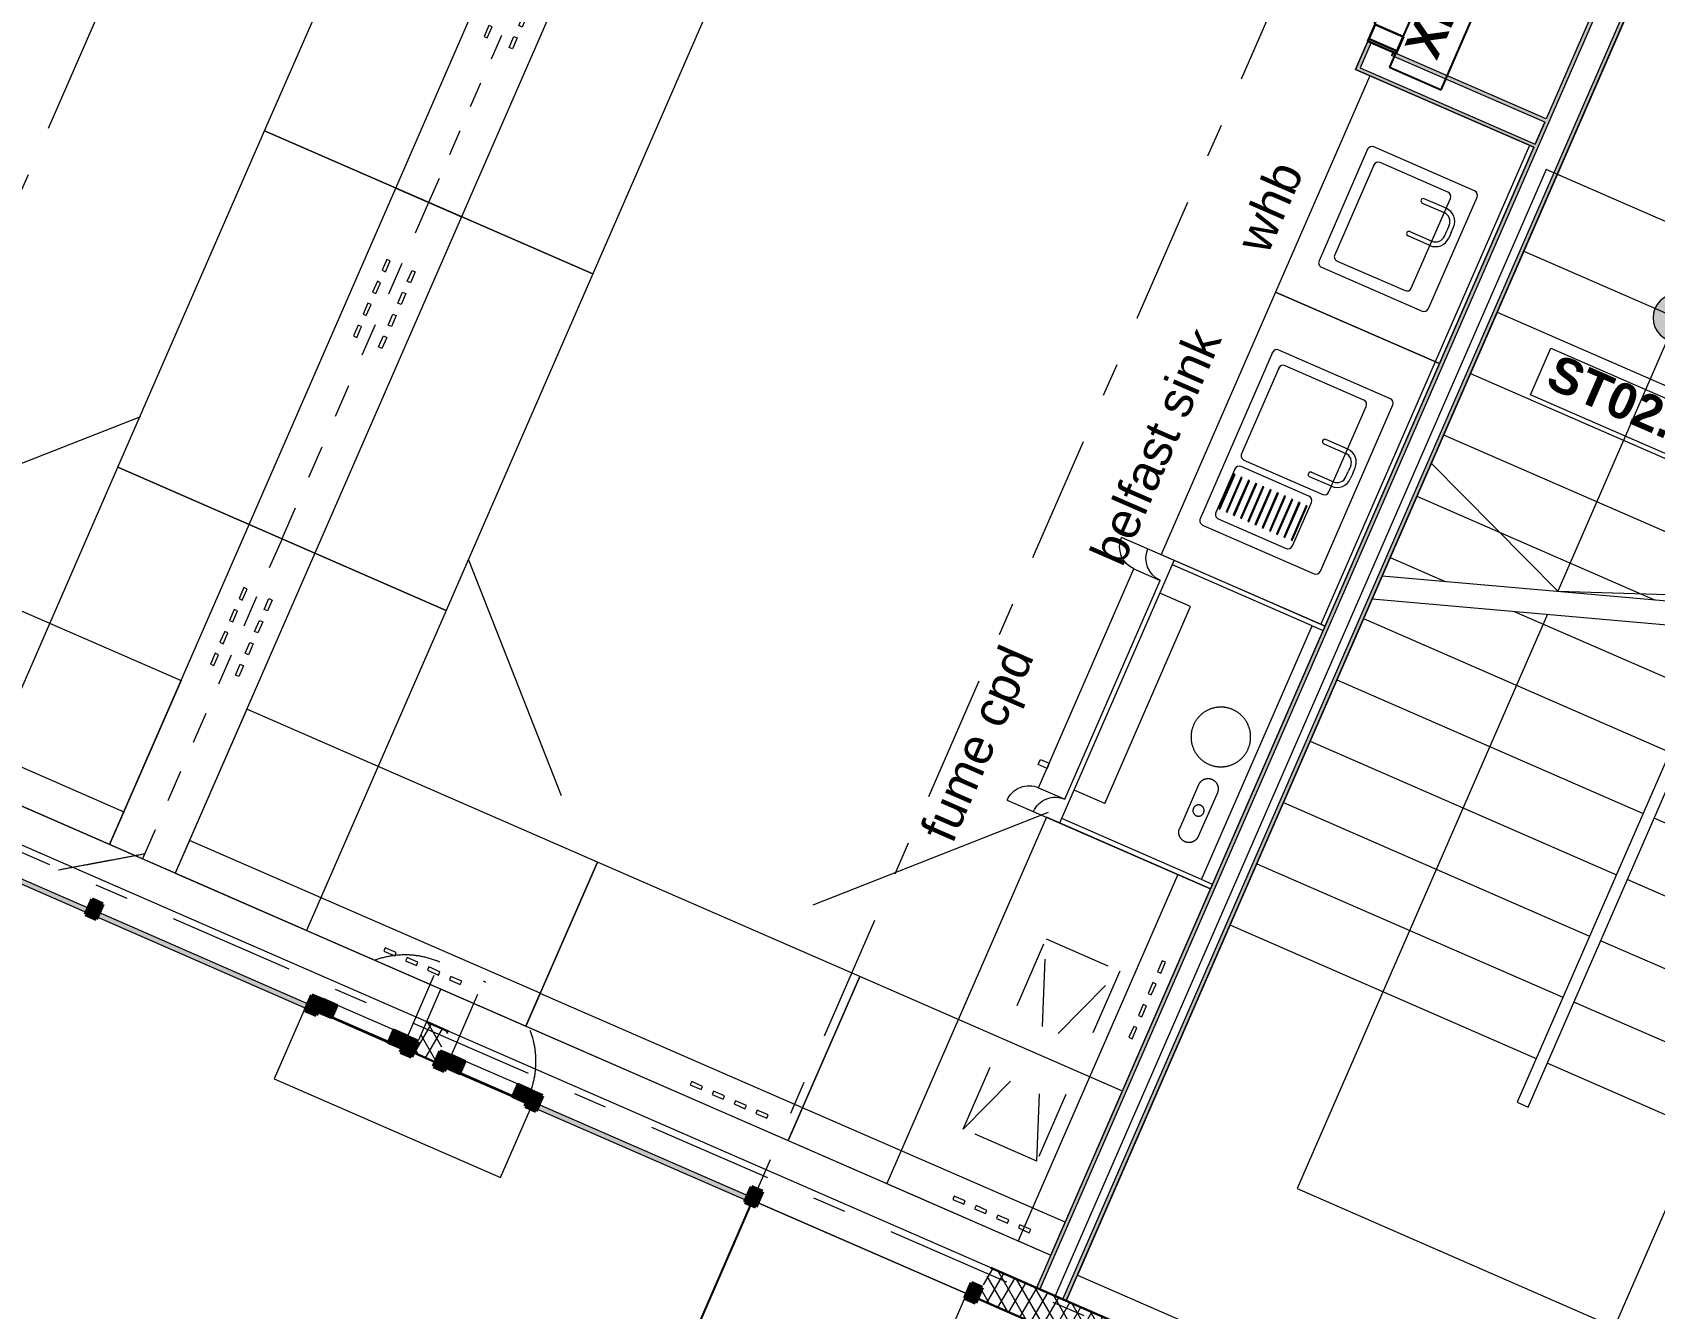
# Model space of a CAD drawing. Header units: millimetres. Extents: x -50172 to 90294, y -80883 to 956680.
# Drawn here: x 37219 to 44016, y -17831 to -12485 of the extents above; entities that cross this region are included whole.
import ezdxf
from ezdxf.enums import TextEntityAlignment as Align

# ---------------------------------------------------------------- set-up
doc = ezdxf.new("R2010")
doc.units = ezdxf.units.MM
doc.header["$MEASUREMENT"] = 0
for name, pattern in [('Dashed', [564.444447, 282.222223, -282.222223]), ('Double Dashed', [1093.611073, 529.166651, -211.666656, 141.111112, -211.666656]), ('v1', [2800, 1000, -400, 0, -400, 1000, 0]), ('x160_00 (new)$0$DASHED', [3.75, 2.5, -1.25])]:
    doc.linetypes.add(name, pattern=pattern)
for name, color, linetype, lineweight, true_color in [('0_Pen_No__102', 7, 'Continuous', 15, 0xcccccc), ('A-05-M_Gross_Int_Circulation_Pen_No__74', 7, 'Continuous', 20, 0x606060), ('A-15-MG_Structural_Grid_Pen_No__163', 7, 'Continuous', 0, 0x750077), ('A-25-M_Curtain_Wall_Pen_No__144', 7, 'Continuous', 0, 0xc8c8c8), ('A-25-M_Curtain_Wall_Pen_No__165', 7, 'Continuous', 0, 0x006060), ('A-25-M_Curtain_Wall_Pen_No__27', 7, 'Continuous', 50, 0x2a2a2a), ('A-25-M_Curtain_Wall_Pen_No__43', 7, 'Continuous', 30, 0x444444), ('A-25-M_Wall_Ext_Pen_No__63', 7, 'Continuous', 20, 0x606060), ('A-25-M_Wall_Int_Pen_No__107', 7, 'Continuous', 15, 0xa6a6a6), ('A-35-M_FFE_Fixed_Pen_No__64', 7, 'Continuous', 20, 0x606060), ('ArchiCAD Doors_Pen_No__43', 7, 'Continuous', 30, 0x444444), ('ArchiCAD Doors_Pen_No__63', 7, 'Continuous', 20, 0x606060), ('ArchiCAD Windows_Pen_No__103', 7, 'Continuous', 15, 0xa6a6a6), ('ArchiCAD Windows_Pen_No__23', 7, 'Continuous', 30, 0x2a2a2a), ('ArchiCAD Windows_Pen_No__63', 7, 'Continuous', 20, 0x606060), ('New_A-35-M_FFE-Zone_Pen_No__74', 7, 'Continuous', 20, 0x606060), ('New_A-35-M_FFE_Fixed_Pen_No__64', 7, 'Continuous', 20, 0x606060)]:
    doc.layers.add(name, color=color, linetype=linetype, lineweight=lineweight, true_color=true_color)
for name, color, linetype in [('A-05-M_Gross_Int_Circulation', 7, 'Continuous'), ('A-15-MG_Structural_Grid', 7, 'Continuous'), ('A-20-M_Floor_Slab', 7, 'Continuous'), ('A-25-M_Curtain_Wall', 7, 'Continuous'), ('A-25-M_Wall_Ext', 7, 'Continuous'), ('A-25-M_Wall_Int', 7, 'Continuous'), ('A-35-M_FFE_Fixed', 7, 'Continuous'), ('ArchiCAD Door Markers', 7, 'Continuous'), ('ArchiCAD Doors', 7, 'Continuous'), ('New_A-35-M_FFE-Zone', 7, 'Continuous'), ('New_A-35-M_FFE_Fixed', 7, 'Continuous')]:
    doc.layers.add(name, color=color, linetype=linetype)
for name, color, linetype, lineweight in [('A-20-M_Floor_Slab_Pen_No__89', 8, 'Continuous', 20), ('A-25-M_Curtain_Wall_Pen_No__1', 7, 'Continuous', 13), ('A-25-M_Curtain_Wall_Pen_No__85', 8, 'Continuous', 20), ('A-25-M_Wall_Int_Pen_No__1', 7, 'Continuous', 13), ('A-30-M_Stair_Pen_No__1', 7, 'Continuous', 13), ('A-30-M_Stair_Pen_No__2', 8, 'Continuous', 15), ('A-35-M_FFE_Sanitary_Pen_No__1', 7, 'Continuous', 13), ('A-80-M_Lift_Pen_No__191', 7, 'Continuous', 5), ('ArchiCAD Door Markers_Pen_No__1', 7, 'Continuous', 13), ('ArchiCAD Door Markers_Pen_No__5', 7, 'Continuous', 25), ('ArchiCAD Doors_Pen_No__1', 7, 'Continuous', 13), ('ArchiCAD Windows_Pen_No__83', 8, 'Continuous', 20), ('ArchiCAD Zone Stamps_Pen_No__9', 7, 'Continuous', 13), ('New_A-95-P_Text_1_50_GA_Pen_No__1', 7, 'Continuous', 13), ('New_ArchiCAD Zone Stamps_Pen_No__9', 7, 'Continuous', 13)]:
    doc.layers.add(name, color=color, linetype=linetype, lineweight=lineweight)
doc.styles.add('GENERATED_STYLE_1', font='')
doc.styles.add('GENERATED_STYLE_2', font='')
doc.styles.add('GENERATED_STYLE_3', font='')
doc.styles.add('GENERATED_STYLE_4', font='')
doc.styles.get('GENERATED_STYLE_1').set_extended_font_data('Swis721 BT', bold=True)
doc.styles.get('GENERATED_STYLE_2').set_extended_font_data('Arial', bold=True)
doc.styles.get('GENERATED_STYLE_3').set_extended_font_data('Arial')
doc.styles.get('GENERATED_STYLE_4').set_extended_font_data('Swis721 BT')
doc.dimstyles.new('GENERATED_STYLE__3', dxfattribs={"dimtxt": 0.18, "dimasz": 273.6, "dimexe": 0.18, "dimexo": 0.0625, "dimgap": 0.09, "dimtad": 0, "dimtih": 1, "dimtoh": 1, "dimdec": 4, "dimzin": 0, "dimdsep": 46, "dimcen": 0.09, "dimadec": 0, "dimazin": 0, "dimtfac": 1, "dimtdec": 4, "dimtmove": 0, "dimatfit": 3, "dimldrblk": 'ARROWHEAD_5', "dimfxl": 1, "dimtolj": 1, "dimtzin": 0, "dimarcsym": 0})
pattern_1 = [(60, (0, 0), (-43.30127, 25), []), (120, (0, 0), (43.30127, 25), [])]

# ---------------------------------------------------------------- blocks, each defined once
blk = doc.blocks.new('Materials Lab_INB 2207_2_1', base_point=(39119.4, -12154.1))
at = {"layer": 'New_A-35-M_FFE-Zone_Pen_No__74', "linetype": 'Continuous'}
for p, q in [((42763.2, -12640.4), (44194.2, -9358.8)), ((43510.6, -12966.4), (42763.2, -12640.4)), ((41486.5, -17607.4), (43510.6, -12966.4)), ((33890.6, -14295.2), (41486.5, -17607.4))]:
    blk.add_line(p, q, dxfattribs=at)
at = {"layer": 'New_ArchiCAD Zone Stamps_Pen_No__9'}
for tag, height, style, p in [('ROOM_NAME', 250, 'GENERATED_STYLE_2', (41292.7, -9338.8)), ('zoneNameLine2', 250, 'GENERATED_STYLE_2', (41104.3, -9770.9)), ('ROOM_NUMBER', 200, 'GENERATED_STYLE_3', (40915.9, -10191.6)), ('measuredAreaCode', 200, 'GENERATED_STYLE_3', (40758.8, -10551.8)), ('DUMMY_649', 200, 'GENERATED_STYLE_3', (41066.2, -10685.8)), ('DUMMY_650', 200, 'GENERATED_STYLE_3', (41555.6, -10899.2)), ('DUMMY_651', 133.3, 'GENERATED_STYLE_3', (41834.9, -11005.7))]:
    blk.add_attdef(tag, text='', height=height, rotation=336.44041, dxfattribs=dict(at, style=style)).set_placement(p, align=Align.TOP_LEFT)
blk = doc.blocks.new('Stair 02_INB 2262_58_1', base_point=(45104.1, -13675.4))
at = {"layer": 'A-05-M_Gross_Int_Circulation_Pen_No__74', "linetype": 'Continuous'}
for p, q in [((44106, -11938.6), (41550.8, -17798.5)), ((41550.8, -17798.5), (44390.1, -19036.6))]:
    blk.add_line(p, q, dxfattribs=at)
at = {"layer": 'ArchiCAD Zone Stamps_Pen_No__9'}
for tag, height, style, p in [('ROOM_NAME', 250, 'GENERATED_STYLE_2', (44856, -12370.8)), ('zoneNameLine2', 250, 'GENERATED_STYLE_2', (44667.5, -12802.9)), ('ROOM_NUMBER', 200, 'GENERATED_STYLE_3', (44479.1, -13223.6)), ('measuredAreaCode', 200, 'GENERATED_STYLE_3', (44322.1, -13583.7)), ('ROOM_HOLES_PRM', 200, 'GENERATED_STYLE_3', (44629.5, -13717.7)), ('DUMMY_649', 200, 'GENERATED_STYLE_3', (45118.8, -13931.1)), ('DUMMY_650', 133.3, 'GENERATED_STYLE_3', (45398.1, -14037.7))]:
    blk.add_attdef(tag, text='', height=height, rotation=336.44041, dxfattribs=dict(at, style=style)).set_placement(p, align=Align.TOP_LEFT)
blk = doc.blocks.new('Slab_3_1', base_point=(4098.2, -1742.5))
at = {"layer": 'A-20-M_Floor_Slab_Pen_No__89', "linetype": 'Continuous', "flags": 128}
blk.add_lwpolyline([(4098.2, -1742.5), (7679.1, 6433.3), (7408.6, 6181.5), (7863.9, 6610.1), (7781, 6699.2), (15385.5, 13775.7), (15455.9, 13700.1), (17774.7, 15857.9), (18446.1, 15136.4), (19353.7, 17217.8), (53673.3, 2252.6), (46447.7, -14317.9), (43562.2, -13059.7), (41504.6, -17778.4), (12656.3, -5199.1), (14458.9, -1065.4), (11927.1, 38.6), (10023.8, -4326.4)], close=True, dxfattribs=at)
blk = doc.blocks.new('Curtain Wall_1_1')
at = {"layer": 'A-25-M_Curtain_Wall', "linetype": 'Continuous', "lineweight": 0, "true_color": 0x000000}
h = blk.add_hatch(dxfattribs=at)
h.set_pattern_fill('Batt_Insulation_0001', color=178, style=0, pattern_type=2)
h.set_pattern_definition(pattern_1)
h.paths.add_polyline_path([(38815.8, -16758.9), (38907, -16798.7), (38963, -16670.4), (38871.7, -16630.6)])
h = blk.add_hatch(dxfattribs=at)
h.set_pattern_fill('Batt_Insulation_0001', color=178, style=0, pattern_type=2)
h.set_pattern_definition(pattern_1)
h.paths.add_polyline_path([(41179.3, -17789.5), (42054.7, -18171.2), (42110.7, -18042.9), (41235.3, -17661.2)])
at = {"layer": 'A-25-M_Curtain_Wall_Pen_No__144', "linetype": 'Continuous'}
for points in [[(37486.6, -16200.6), (37514.6, -16136.4), (37468.8, -16116.4), (37440.8, -16180.6)], [(38407.9, -16602.3), (38435.8, -16538.1), (38390, -16518.1), (38362, -16582.3)], [(38808, -16776.8), (38835.9, -16712.6), (38790.1, -16692.6), (38762.1, -16756.8)], [(38945.1, -16836.6), (38973.1, -16772.4), (38927.2, -16752.4), (38899.2, -16816.6)], [(39329.1, -17004), (39357.1, -16939.8), (39311.2, -16919.8), (39283.3, -16984)], [(40250.3, -17405.7), (40278.3, -17341.5), (40232.5, -17321.5), (40204.5, -17385.7)], [(41171.5, -17807.4), (41199.5, -17743.2), (41153.7, -17723.2), (41125.7, -17787.4)]]:
    blk.add_hatch(color=256, dxfattribs=at).paths.add_polyline_path(points)
at = {"layer": 'A-25-M_Curtain_Wall_Pen_No__165', "linetype": 'Continuous', "lineweight": 0, "true_color": 0x001818}
for points in [[(37457.4, -16155.1), (36572.8, -15769.4), (36564.8, -15787.7), (37449.4, -16173.4)], [(38378.6, -16556.8), (37494, -16171.1), (37486, -16189.4), (38370.6, -16575.1)], [(40221.1, -17360.2), (39336.5, -16974.5), (39328.5, -16992.8), (40213.1, -17378.5)], [(40253.5, -17385.8), (41138.1, -17771.5), (41138.5, -17770.6), (40253.9, -17384.9)]]:
    blk.add_hatch(color=168, dxfattribs=at).paths.add_polyline_path(points)
at = {"layer": 'ArchiCAD Windows_Pen_No__103', "linetype": 'Continuous'}
for points in [[(38437.6, -16534), (38497.2, -16560), (38473.2, -16615), (38413.7, -16589)], [(38767.9, -16743.5), (38708.4, -16717.5), (38732.3, -16662.5), (38791.9, -16688.5)], [(38974.9, -16768.3), (39034.4, -16794.2), (39010.5, -16849.2), (38950.9, -16823.3)], [(39289, -16970.7), (39229.5, -16944.7), (39253.4, -16889.7), (39313, -16915.7)]]:
    blk.add_hatch(color=256, dxfattribs=at).paths.add_polyline_path(points)
at = {"layer": 'A-25-M_Curtain_Wall_Pen_No__1', "linetype": 'Continuous'}
for p, q in [((37457.4, -16155.1), (36572.8, -15769.4)), ((36564.8, -15787.7), (37449.4, -16173.4)), ((37449.4, -16173.4), (37457.4, -16155.1)), ((37494, -16171.1), (37486, -16189.4)), ((38378.6, -16556.8), (37494, -16171.1)), ((37486, -16189.4), (38370.6, -16575.1)), ((38370.6, -16575.1), (38378.6, -16556.8)), ((39336.5, -16974.5), (39328.5, -16992.8)), ((39328.5, -16992.8), (40213.1, -17378.5)), ((40221.1, -17360.2), (39336.5, -16974.5)), ((40213.1, -17378.5), (40221.1, -17360.2)), ((40253.9, -17384.9), (40253.5, -17385.8)), ((40253.5, -17385.8), (41138.1, -17771.5)), ((41138.5, -17770.6), (40253.9, -17384.9)), ((41138.1, -17771.5), (41138.5, -17770.6))]:
    blk.add_line(p, q, dxfattribs=at)
at = {"layer": 'A-25-M_Curtain_Wall_Pen_No__27', "linetype": 'Continuous'}
for p, q in [((37468.8, -16116.4), (37440.8, -16180.6)), ((37514.6, -16136.4), (37468.8, -16116.4)), ((37486.6, -16200.6), (37514.6, -16136.4)), ((37440.8, -16180.6), (37486.6, -16200.6)), ((38390, -16518.1), (38362, -16582.3)), ((38362, -16582.3), (38407.9, -16602.3)), ((38435.8, -16538.1), (38390, -16518.1)), ((38407.9, -16602.3), (38435.8, -16538.1)), ((38790.1, -16692.6), (38762.1, -16756.8)), ((38835.9, -16712.6), (38790.1, -16692.6)), ((38808, -16776.8), (38835.9, -16712.6)), ((38762.1, -16756.8), (38808, -16776.8)), ((38927.2, -16752.4), (38899.2, -16816.6)), ((38973.1, -16772.4), (38927.2, -16752.4)), ((38945.1, -16836.6), (38973.1, -16772.4)), ((38899.2, -16816.6), (38945.1, -16836.6)), ((39311.2, -16919.8), (39283.3, -16984)), ((39357.1, -16939.8), (39311.2, -16919.8)), ((39283.3, -16984), (39329.1, -17004)), ((39329.1, -17004), (39357.1, -16939.8)), ((40232.5, -17321.5), (40204.5, -17385.7)), ((40278.3, -17341.5), (40232.5, -17321.5)), ((40204.5, -17385.7), (40250.3, -17405.7)), ((40250.3, -17405.7), (40278.3, -17341.5)), ((41153.7, -17723.2), (41125.7, -17787.4)), ((41199.5, -17743.2), (41153.7, -17723.2)), ((41125.7, -17787.4), (41171.5, -17807.4)), ((41171.5, -17807.4), (41199.5, -17743.2))]:
    blk.add_line(p, q, dxfattribs=at)
at = {"layer": 'A-25-M_Curtain_Wall_Pen_No__43', "linetype": 'Continuous'}
for p, q in [((38871.7, -16630.6), (38963, -16670.4)), ((38907, -16798.7), (38815.8, -16758.9)), ((41235.3, -17661.2), (42110.7, -18042.9)), ((42054.7, -18171.2), (41179.3, -17789.5))]:
    blk.add_line(p, q, dxfattribs=at)
at = {"layer": 'ArchiCAD Windows_Pen_No__23', "linetype": 'Continuous'}
for p, q in [((38413.7, -16589), (38437.6, -16534)), ((38437.6, -16534), (38497.2, -16560)), ((38497.2, -16560), (38473.2, -16615)), ((38473.2, -16615), (38413.7, -16589)), ((38708.4, -16717.5), (38732.3, -16662.5)), ((38767.9, -16743.5), (38708.4, -16717.5)), ((38732.3, -16662.5), (38791.9, -16688.5)), ((38791.9, -16688.5), (38767.9, -16743.5)), ((38950.9, -16823.3), (38974.9, -16768.3)), ((38974.9, -16768.3), (39034.4, -16794.2)), ((39010.5, -16849.2), (38950.9, -16823.3)), ((39034.4, -16794.2), (39010.5, -16849.2)), ((39229.5, -16944.7), (39253.4, -16889.7)), ((39253.4, -16889.7), (39313, -16915.7)), ((39313, -16915.7), (39289, -16970.7)), ((39289, -16970.7), (39229.5, -16944.7))]:
    blk.add_line(p, q, dxfattribs=at)
at = {"layer": 'ArchiCAD Windows_Pen_No__63', "linetype": 'Continuous'}
for p, q in [((38475.2, -16610.4), (38710.4, -16712.9)), ((39012.5, -16844.7), (39231.5, -16940.2))]:
    blk.add_line(p, q, dxfattribs=at)
at = {"layer": 'ArchiCAD Windows_Pen_No__83', "linetype": 'Continuous'}
for p, q in [((38497.2, -16560), (38732.3, -16662.5)), ((38708.4, -16717.5), (38473.2, -16615)), ((39229.5, -16944.7), (39010.5, -16849.2)), ((39034.4, -16794.2), (39253.4, -16889.7))]:
    blk.add_line(p, q, dxfattribs=at)
blk = doc.blocks.new('Double Door 19')
at = {"layer": 'ArchiCAD Doors_Pen_No__1', "linetype": 'Continuous'}
for p, q in [((-450, -15), (-450, 0)), ((450, -15), (450, 0)), ((-450, -115), (-450, -15)), ((450, -115), (450, -15)), ((-450, -130), (-450, -115)), ((450, -130), (450, -115))]:
    blk.add_line(p, q, dxfattribs=at)
at = {"layer": 'ArchiCAD Doors_Pen_No__43', "linetype": 'Continuous'}
for p, q in [((-440, 0), (-450, 0)), ((-450, 0), (-450, -130)), ((-374, 0), (-440, 0)), ((-440, 0), (-440, -130)), ((-374, -130), (-374, 0)), ((440, 0), (374, 0)), ((374, 0), (374, -130)), ((440, 0), (450, 0)), ((440, -130), (440, 0)), ((450, 0), (450, -130)), ((-440, -130), (-450, -130)), ((-440, -130), (-374, -130)), ((374, -130), (440, -130)), ((440, -130), (450, -130))]:
    blk.add_line(p, q, dxfattribs=at)
at = {"layer": 'ArchiCAD Doors_Pen_No__63', "linetype": 'Continuous'}
for p, q in [((-374, 0), (-109.5, 264.5)), ((374, 0), (109.5, 264.5))]:
    blk.add_line(p, q, dxfattribs=at)
for centre, start, end in [((-374, 0), 0, 44.99991), ((374, 0), 135.00009, 180)]:
    blk.add_arc(centre, 374, start, end, dxfattribs=at)
blk = doc.blocks.new('Door Stamp 17_10')
at = {"layer": 'ArchiCAD Door Markers_Pen_No__5', "linetype": 'Continuous'}
for p, q in [((514.6, 232.4), (-514.6, 232.4)), ((-514.6, 232.4), (-514.6, -3.4)), ((514.6, 232.4), (-514.6, 232.4)), ((514.6, -3.4), (514.6, 232.4)), ((-514.6, -3.4), (514.6, -3.4))]:
    blk.add_line(p, q, dxfattribs=at)
at = {"layer": 'ArchiCAD Door Markers_Pen_No__1', "style": 'GENERATED_STYLE_2'}
blk.add_attdef('AC_WIDO_ID', text='', height=150, rotation=180, dxfattribs=at).set_placement((457.5, 281.3), align=Align.BOTTOM_LEFT)
blk = doc.blocks.new('Door Stamp 17_11')
at = {"layer": 'ArchiCAD Door Markers_Pen_No__5', "linetype": 'Continuous'}
for p, q in [((514.6, 232.4), (-514.6, 232.4)), ((-514.6, 232.4), (-514.6, -3.4)), ((514.6, 232.4), (-514.6, 232.4)), ((514.6, -3.4), (514.6, 232.4)), ((-514.6, -3.4), (514.6, -3.4))]:
    blk.add_line(p, q, dxfattribs=at)
at = {"layer": 'ArchiCAD Door Markers_Pen_No__1', "style": 'GENERATED_STYLE_2'}
blk.add_attdef('AC_WIDO_ID', text='', height=150, rotation=180, dxfattribs=at).set_placement((457.5, 281.3), align=Align.BOTTOM_LEFT)
blk = doc.blocks.new('Door Stamp 17_12')
at = {"layer": 'ArchiCAD Door Markers_Pen_No__5', "linetype": 'Continuous'}
for p, q in [((514.6, -70), (-514.6, -70)), ((-514.6, -70), (-514.6, -305.7)), ((514.6, -70), (-514.6, -70)), ((514.6, -305.7), (514.6, -70)), ((-514.6, -305.7), (514.6, -305.7))]:
    blk.add_line(p, q, dxfattribs=at)
at = {"layer": 'ArchiCAD Door Markers_Pen_No__1', "style": 'GENERATED_STYLE_2'}
blk.add_attdef('AC_WIDO_ID', text='', height=150, rotation=180, dxfattribs=at).set_placement((457.5, -21.1), align=Align.BOTTOM_LEFT)
blk = doc.blocks.new('Wall_35_1', base_point=(44246.1, -9239.7))
at = {"layer": 'A-25-M_Wall_Int_Pen_No__107', "linetype": 'Continuous'}
for points in [[(44194.2, -9358.8), (43904.4, -10023.4), (43918.1, -10029.4), (44207.9, -9364.8)], [(44299.6, -9404.8), (44009.8, -10069.4), (44023.5, -10075.3), (44313.3, -9410.8)], [(43184.9, -11673.3), (43174.9, -11696.3), (43188.6, -11702.3), (43198.6, -11679.3)], [(43290.3, -11719.3), (43280.3, -11742.3), (43294.1, -11748.3), (43304.1, -11725.3)], [(42815.2, -12521.3), (42763.2, -12640.4), (42782.9, -12632.7), (42828.9, -12527.3)], [(42914.6, -12581), (42934.3, -12573.2), (42920.6, -12567.2)]]:
    blk.add_hatch(color=256, dxfattribs=at).paths.add_polyline_path(points)
at = {"layer": 'A-25-M_Wall_Int_Pen_No__1', "linetype": 'Continuous'}
for p, q in [((44207.9, -9364.8), (43918.1, -10029.4)), ((44009.8, -10069.4), (44299.6, -9404.8)), ((43918.1, -10029.4), (43904.4, -10023.4)), ((44009.8, -10069.4), (43918.1, -10029.4)), ((44023.5, -10075.3), (44009.8, -10069.4)), ((43198.6, -11679.3), (43184.9, -11673.3)), ((43198.6, -11679.3), (43188.6, -11702.3)), ((43290.3, -11719.3), (43198.6, -11679.3)), ((43188.6, -11702.3), (43174.9, -11696.3)), ((43280.3, -11742.3), (43188.6, -11702.3)), ((43280.3, -11742.3), (43290.3, -11719.3)), ((43294.1, -11748.3), (43280.3, -11742.3)), ((43304.1, -11725.3), (43290.3, -11719.3)), ((42828.9, -12527.3), (42782.9, -12632.7)), ((42828.9, -12527.3), (42815.2, -12521.3)), ((42920.6, -12567.2), (42828.9, -12527.3)), ((42914.6, -12581), (42920.6, -12567.2)), ((42934.3, -12573.2), (42920.6, -12567.2))]:
    blk.add_line(p, q, dxfattribs=at)
at = {"layer": 'A-25-M_Wall_Int_Pen_No__1', "linetype": 'Continuous', "flags": 128}
for points in [[(44194.2, -9358.8), (43904.4, -10023.4)], [(44299.6, -9404.8), (44207.9, -9364.8)], [(44075.5, -9956.2), (44313.3, -9410.8)], [(44029.5, -10061.6), (44069.5, -9969.9)], [(43184.9, -11673.3), (43174.9, -11696.3)], [(43294.1, -11748.3), (43304.1, -11725.3)], [(42815.2, -12521.3), (42763.2, -12640.4)]]:
    blk.add_lwpolyline(points, dxfattribs=at)
at = {"layer": 'ArchiCAD Door Markers'}
ref = blk.add_blockref('Door Stamp 17_10', (43843.7, -10487.8), dxfattribs=dict(at, rotation=246.4403199819934))
ref.add_attrib('AC_WIDO_ID', 'XD02.005', dxfattribs={"layer": 'ArchiCAD Door Markers_Pen_No__1', "color": 7, "height": 150, "rotation": 66.44032, "style": 'GENERATED_STYLE_2'}).set_placement((43873.8, -10951.1), align=Align.BOTTOM_LEFT)
ref = blk.add_blockref('Door Stamp 17_12', (43483.9, -11312.8), dxfattribs=dict(at, rotation=246.4403199819934))
ref.add_attrib('AC_WIDO_ID', 'XD02.004', dxfattribs={"layer": 'ArchiCAD Door Markers_Pen_No__1', "color": 7, "height": 150, "rotation": 66.44032, "style": 'GENERATED_STYLE_2'}).set_placement((43236.9, -11655.3), align=Align.BOTTOM_LEFT)
ref = blk.add_blockref('Door Stamp 17_11', (43114.2, -12160.8), dxfattribs=dict(at, rotation=246.4403199819934))
ref.add_attrib('AC_WIDO_ID', 'XD02.003', dxfattribs={"layer": 'ArchiCAD Door Markers_Pen_No__1', "color": 7, "height": 150, "rotation": 66.44032, "style": 'GENERATED_STYLE_2'}).set_placement((43144.3, -12624.1), align=Align.BOTTOM_LEFT)
at = {"layer": 'ArchiCAD Doors', "color": 251, "linetype": 'Continuous', "lineweight": 20, "true_color": 0x606060, "zscale": 1000, "rotation": 66.4403199819934}
for p in [(43724.5, -10435.9), (43364.8, -11260.9), (42995, -12108.8)]:
    blk.add_blockref('Double Door 19', p, dxfattribs=at)
blk = doc.blocks.new('Wall_36_1', base_point=(42763.2, -12640.4))
at = {"layer": 'A-25-M_Wall_Int_Pen_No__107', "linetype": 'Continuous'}
for points in [[(43562.6, -12847.2), (42934.3, -12573.2), (42914.6, -12581), (43556.6, -12860.9)], [(42763.2, -12640.4), (43510.6, -12966.4), (43516.6, -12952.6), (42782.9, -12632.7)]]:
    blk.add_hatch(color=256, dxfattribs=at).paths.add_polyline_path(points)
at = {"layer": 'A-25-M_Wall_Int_Pen_No__1', "linetype": 'Continuous'}
for p, q in [((42782.9, -12632.7), (43516.6, -12952.6)), ((43556.6, -12860.9), (42914.6, -12581))]:
    blk.add_line(p, q, dxfattribs=at)
at = {"layer": 'A-25-M_Wall_Int_Pen_No__1', "linetype": 'Continuous', "flags": 128}
for points in [[(43562.6, -12847.2), (42934.3, -12573.2)], [(42763.2, -12640.4), (43510.6, -12966.4)], [(43516.6, -12952.6), (43556.6, -12860.9)]]:
    blk.add_lwpolyline(points, dxfattribs=at)
blk = doc.blocks.new('Wall_62_1', base_point=(41550.9, -17798.3))
at = {"layer": 'A-25-M_Wall_Int_Pen_No__107', "linetype": 'Continuous'}
for points in [[(44941.6, -9684.7), (41427.2, -17744.3), (41440.9, -17750.3), (44955.3, -9690.7)], [(41550.9, -17798.3), (45065.3, -9738.7), (45051.6, -9732.7), (41537.2, -17792.3)]]:
    blk.add_hatch(color=256, dxfattribs=at).paths.add_polyline_path(points)
at = {"layer": 'A-25-M_Wall_Int_Pen_No__1', "linetype": 'Continuous'}
for p, q in [((44955.3, -9690.7), (41440.9, -17750.3)), ((41537.2, -17792.3), (45051.6, -9732.7))]:
    blk.add_line(p, q, dxfattribs=at)
at = {"layer": 'A-25-M_Wall_Int_Pen_No__1', "linetype": 'Continuous', "flags": 128}
for points in [[(44651.8, -10349.3), (43562.6, -12847.2)], [(41550.9, -17798.3), (44106, -11938.6)], [(43556.6, -12860.9), (43516.6, -12952.6)], [(43510.6, -12966.4), (41427.2, -17744.3)], [(41427.2, -17744.3), (41550.9, -17798.3)]]:
    blk.add_lwpolyline(points, dxfattribs=at)
blk = doc.blocks.new('Hub Escape 2')
at = {"layer": 'A-30-M_Stair_Pen_No__1', "linetype": 'Continuous'}
for p, q in [((0, 1590), (0, 4680)), ((0, 4680), (2850, 4680)), ((700, 1355), (700, 3980)), ((700, 3980), (2150, 3980)), ((2150, 3980), (2150, 0)), ((1400, 1120), (1400, 3280)), ((1400, 3280), (1450, 3280)), ((1450, 3280), (1450, 0)), ((0, 3080), (1400, 3080)), ((2850, 3080), (1450, 3080)), ((0, 2800), (1400, 2800)), ((2850, 2800), (1450, 2800)), ((0, 2520), (1400, 2520)), ((2850, 2520), (1450, 2520)), ((0, 2240), (1400, 2240)), ((2850, 2240), (1450, 2240)), ((0, 1960), (1400, 1960)), ((2850, 1960), (1450, 1960)), ((0, 1680), (1400, 1680)), ((0, 1590), (1400, 1120)), ((566, 1400), (1400, 1400))]:
    blk.add_line(p, q, dxfattribs=at)
blk = doc.blocks.new('Shutter Rectangular 19_2')
at = {"layer": 'A-25-M_Wall_Ext_Pen_No__63', "linetype": 'Continuous'}
for p, q in [((1035, 335), (0, 335)), ((0, 335), (0, 0)), ((1035, 0), (1035, 335)), ((0, 0), (1035, 0))]:
    blk.add_line(p, q, dxfattribs=at)
blk = doc.blocks.new('Standard grid marker')
at = {"layer": 'A-15-MG_Structural_Grid_Pen_No__163', "linetype": 'Double Dashed'}
blk.add_line((1000, 0), (29726, 0), dxfattribs=at)
at = {"layer": 'A-15-MG_Structural_Grid_Pen_No__163', "style": 'GENERATED_STYLE_4'}
for tag, p in [('AC_MarkerText_1_0', (-500, 41.2)), ('AC_MarkerText_1_1', (31226, 41.2))]:
    blk.add_attdef(tag, text='', height=350, rotation=90, dxfattribs=at).set_placement(p, align=Align.MIDDLE_CENTER)
blk = doc.blocks.new('Standard grid marker_3')
at = {"layer": 'A-15-MG_Structural_Grid_Pen_No__163', "linetype": 'Double Dashed'}
blk.add_line((1000, 0), (74254.8, 0), dxfattribs=at)
at = {"layer": 'A-15-MG_Structural_Grid_Pen_No__163', "style": 'GENERATED_STYLE_4'}
for tag, p in [('AC_MarkerText_1_0', (-500, 43.4)), ('AC_MarkerText_1_1', (75754.8, 43.4))]:
    blk.add_attdef(tag, text='', height=350, rotation=360, dxfattribs=at).set_placement(p, align=Align.MIDDLE_CENTER)
blk = doc.blocks.new('Hub Escape 2_2')
at = {"layer": 'A-30-M_Stair_Pen_No__2', "linetype": 'Continuous'}
blk.add_hatch(color=256, dxfattribs=at).paths.add_polyline_path([(800, 0, 1), (600, 0, 1)])
at = {"layer": 'A-30-M_Stair_Pen_No__1', "linetype": 'Continuous'}
for p, q in [((0, 1590), (0, 4680)), ((0, 4680), (2850, 4680)), ((700, 1355), (700, 3980)), ((700, 3980), (2150, 3980)), ((2150, 3980), (2150, 0)), ((1400, 1120), (1400, 3280)), ((1400, 3280), (1450, 3280)), ((1450, 3280), (1450, 0)), ((0, 1590), (1400, 1120)), ((0, 0), (0, 1484.515)), ((0, 1484.515), (1400, 1014.515)), ((0, 1400), (251.747, 1400)), ((700, 1249.515), (0, 969.515)), ((700, 0), (700, 1249.515)), ((700, 1249.515), (1400, 969.515)), ((0, 1120), (1085.79, 1120)), ((0, 840), (1400, 840)), ((0, 560), (1400, 560)), ((0, 280), (1400, 280)), ((0, 0), (1400, 0)), ((0, 0), (1400, 0))]:
    blk.add_line(p, q, dxfattribs=at)
blk.add_circle((700, 0), 100, dxfattribs=at)
blk = doc.blocks.new('Fume Cupboard STD H9')
at = {"layer": 'New_A-35-M_FFE_Fixed_Pen_No__64', "linetype": 'Continuous'}
for p, q in [((0, 0), (0, 930)), ((0, 930), (20, 930)), ((20, 930), (20, 880)), ((1180, 880), (1180, 930)), ((1180, 930), (1200, 930)), ((1200, 930), (1200, 0)), ((20, 880), (1180, 880)), ((20, 880), (20, 240.4)), ((1180, 880), (1180, 240.4)), ((150, 380.4), (150, 240.4)), ((150, 380.4), (1050, 380.4)), ((1050, 380.4), (1050, 240.4)), ((0, 240.4), (1200, 240.4)), ((100, 220.4), (1100, 220.4)), ((100, 100), (100, 220.4)), ((1100, 100), (1100, 220.4)), ((100, 100), (1100, 100)), ((212, 100), (188, 100)), ((188, 100), (188, 60)), ((212, 60), (212, 100)), ((188, 60), (212, 60))]:
    blk.add_line(p, q, dxfattribs=at)
at = {"layer": 'New_A-35-M_FFE_Fixed_Pen_No__64', "linetype": 'v1'}
for p, q in [((380, 795), (180, 795)), ((180, 710), (380, 710))]:
    blk.add_line(p, q, dxfattribs=at)
for centre, radius in [((600, 715), 125), ((280, 752.5), 23.5)]:
    blk.add_circle(centre, radius, dxfattribs=at)
for centre, start, end in [((180, 752.5), 90, 270), ((380, 752.5), 270, 90)]:
    blk.add_arc(centre, 42.5, start, end, dxfattribs=at)
at = {"layer": 'New_A-35-M_FFE_Fixed_Pen_No__64', "linetype": 'Continuous'}
for centre, start, end in [((0, 220.4), 270, 0), ((1200, 220.4), 180, 270), ((0, 100), 270, 0), ((1200, 100), 180, 270)]:
    blk.add_arc(centre, 100, start, end, dxfattribs=at)
blk = doc.blocks.new('Laboratory Workstation_5')
at = {"layer": 'A-35-M_FFE_Fixed_Pen_No__64', "linetype": 'Continuous'}
for p, q in [((988.6, 750), (0, 750)), ((0, 750), (0, 0)), ((988.6, 750), (0, 750)), ((0, 750), (0, 730)), ((988.6, 0), (988.6, 750)), ((988.6, 730), (988.6, 750)), ((0, 730), (988.6, 730)), ((796, 615), (286, 615)), ((266, 595), (266, 135)), ((466, 575), (441, 575)), ((441, 555), (466, 555)), ((466, 575), (491, 575)), ((491, 555), (466, 555)), ((816, 135), (816, 595)), ((316, 495), (316, 185)), ((746, 515), (336, 515)), ((381, 515), (381, 415)), ((401, 415), (401, 515)), ((531, 415), (531, 515)), ((551, 515), (551, 415)), ((766, 185), (766, 495)), ((336, 165), (746, 165)), ((286, 115), (796, 115)), ((0, 0), (988.6, 0))]:
    blk.add_line(p, q, dxfattribs=at)
for centre, radius, start, end in [((286, 595), 20, 90, 180), ((796, 595), 20, 0, 90), ((441, 515), 60, 90, 180), ((441, 515), 40, 90, 180), ((491, 515), 60, 0, 90), ((491, 515), 40, 0, 90), ((336, 495), 20, 90, 180), ((746, 495), 20, 0, 90), ((391, 415), 10, 180, 0), ((541, 415), 10, 180, 0), ((336, 185), 20, 180, 270), ((746, 185), 20, 270, 0), ((286, 135), 20, 180, 270), ((796, 135), 20, 270, 0)]:
    blk.add_arc(centre, radius, start, end, dxfattribs=at)
for p in [(336, 165), (286, 115)]:
    blk.add_point(p, dxfattribs=at)
blk = doc.blocks.new('Laboratory Workstation_8')
at = {"layer": 'A-35-M_FFE_Fixed_Pen_No__64', "linetype": 'Continuous'}
for p, q in [((1200, 1500), (0, 1500)), ((0, 1500), (0, 0)), ((1200, 0), (1200, 1500)), ((1200, 900), (0, 900)), ((0, 900), (0, 600)), ((1200, 600), (1200, 900)), ((0, 750), (109.1, 750)), ((120, 800), (120, 815)), ((120, 815), (170, 815)), ((170, 800), (120, 800)), ((170, 815), (170, 800)), ((218.2, 750), (327.3, 750)), ((220, 800), (220, 815)), ((220, 815), (270, 815)), ((270, 800), (220, 800)), ((270, 815), (270, 800)), ((320, 800), (320, 815)), ((320, 815), (370, 815)), ((370, 800), (320, 800)), ((370, 815), (370, 800)), ((420, 800), (420, 815)), ((420, 815), (470, 815)), ((470, 800), (420, 800)), ((436.4, 750), (545.5, 750)), ((470, 815), (470, 800)), ((654.5, 750), (763.6, 750)), ((872.7, 750), (981.8, 750)), ((1090.9, 750), (1200, 750)), ((170, 700), (120, 700)), ((120, 700), (120, 685)), ((120, 685), (170, 685)), ((170, 685), (170, 700)), ((270, 700), (220, 700)), ((220, 700), (220, 685)), ((220, 685), (270, 685)), ((270, 685), (270, 700)), ((370, 700), (320, 700)), ((320, 700), (320, 685)), ((320, 685), (370, 685)), ((370, 685), (370, 700)), ((470, 700), (420, 700)), ((420, 700), (420, 685)), ((420, 685), (470, 685)), ((470, 685), (470, 700)), ((0, 600), (1200, 600)), ((0, 0), (1200, 0))]:
    blk.add_line(p, q, dxfattribs=at)
blk = doc.blocks.new('Laboratory Workstation_9')
at = {"layer": 'A-35-M_FFE_Fixed_Pen_No__64', "linetype": 'Continuous'}
for p, q in [((1537.3, 1500), (0, 1500)), ((0, 1500), (0, 0)), ((1537.3, 0), (1537.3, 1500)), ((1537.3, 900), (0, 900)), ((0, 900), (0, 600)), ((1537.3, 600), (1537.3, 900)), ((0, 750), (139.8, 750)), ((279.5, 750), (419.3, 750)), ((288.6, 800), (288.6, 815)), ((288.6, 815), (338.6, 815)), ((338.6, 800), (288.6, 800)), ((338.6, 815), (338.6, 800)), ((388.6, 800), (388.6, 815)), ((388.6, 815), (438.6, 815)), ((438.6, 800), (388.6, 800)), ((438.6, 815), (438.6, 800)), ((488.6, 800), (488.6, 815)), ((488.6, 815), (538.6, 815)), ((538.6, 800), (488.6, 800)), ((538.6, 815), (538.6, 800)), ((559, 750), (698.8, 750)), ((588.6, 800), (588.6, 815)), ((588.6, 815), (638.6, 815)), ((638.6, 800), (588.6, 800)), ((638.6, 815), (638.6, 800)), ((838.5, 750), (978.3, 750)), ((1118, 750), (1257.8, 750)), ((1397.5, 750), (1537.3, 750)), ((338.6, 700), (288.6, 700)), ((288.6, 700), (288.6, 685)), ((288.6, 685), (338.6, 685)), ((338.6, 685), (338.6, 700)), ((438.6, 700), (388.6, 700)), ((388.6, 700), (388.6, 685)), ((388.6, 685), (438.6, 685)), ((438.6, 685), (438.6, 700)), ((538.6, 700), (488.6, 700)), ((488.6, 700), (488.6, 685)), ((488.6, 685), (538.6, 685)), ((538.6, 685), (538.6, 700)), ((638.6, 700), (588.6, 700)), ((588.6, 700), (588.6, 685)), ((588.6, 685), (638.6, 685)), ((638.6, 685), (638.6, 700)), ((0, 600), (1537.3, 600)), ((0, 0), (1537.3, 0))]:
    blk.add_line(p, q, dxfattribs=at)
blk = doc.blocks.new('Laboratory Workstation_3')
at = {"layer": 'A-35-M_FFE_Fixed_Pen_No__64', "linetype": 'Continuous'}
for p, q in [((1200, 750), (0, 750)), ((0, 750), (0, 0)), ((1200, 750), (0, 750)), ((0, 750), (0, 600)), ((1200, 0), (1200, 750)), ((1200, 600), (1200, 750)), ((170, 700), (120, 700)), ((120, 700), (120, 685)), ((120, 685), (170, 685)), ((170, 685), (170, 700)), ((270, 700), (220, 700)), ((220, 700), (220, 685)), ((220, 685), (270, 685)), ((270, 685), (270, 700)), ((370, 700), (320, 700)), ((320, 700), (320, 685)), ((320, 685), (370, 685)), ((370, 685), (370, 700)), ((470, 700), (420, 700)), ((420, 700), (420, 685)), ((420, 685), (470, 685)), ((470, 685), (470, 700)), ((0, 600), (1200, 600)), ((0, 0), (1200, 0))]:
    blk.add_line(p, q, dxfattribs=at)
blk = doc.blocks.new('Laboratory Workstation_10')
at = {"layer": 'A-35-M_FFE_Fixed_Pen_No__64', "linetype": 'Continuous'}
for p, q in [((1463.2, 1500), (0, 1500)), ((0, 1500), (0, 0)), ((1463.2, 0), (1463.2, 1500)), ((1463.2, 900), (0, 900)), ((0, 900), (0, 600)), ((1463.2, 600), (1463.2, 900)), ((0, 750), (133, 750)), ((251.6, 800), (251.6, 815)), ((251.6, 815), (301.6, 815)), ((301.6, 800), (251.6, 800)), ((266, 750), (399.1, 750)), ((301.6, 815), (301.6, 800)), ((351.6, 800), (351.6, 815)), ((351.6, 815), (401.6, 815)), ((401.6, 800), (351.6, 800)), ((401.6, 815), (401.6, 800)), ((451.6, 800), (451.6, 815)), ((451.6, 815), (501.6, 815)), ((501.6, 800), (451.6, 800)), ((501.6, 815), (501.6, 800)), ((532.1, 750), (665.1, 750)), ((551.6, 800), (551.6, 815)), ((551.6, 815), (601.6, 815)), ((601.6, 800), (551.6, 800)), ((601.6, 815), (601.6, 800)), ((798.1, 750), (931.2, 750)), ((1064.2, 750), (1197.2, 750)), ((1330.2, 750), (1463.2, 750)), ((301.6, 700), (251.6, 700)), ((251.6, 700), (251.6, 685)), ((251.6, 685), (301.6, 685)), ((301.6, 685), (301.6, 700)), ((401.6, 700), (351.6, 700)), ((351.6, 700), (351.6, 685)), ((351.6, 685), (401.6, 685)), ((401.6, 685), (401.6, 700)), ((501.6, 700), (451.6, 700)), ((451.6, 700), (451.6, 685)), ((451.6, 685), (501.6, 685)), ((501.6, 685), (501.6, 700)), ((601.6, 700), (551.6, 700)), ((551.6, 700), (551.6, 685)), ((551.6, 685), (601.6, 685)), ((601.6, 685), (601.6, 700)), ((0, 600), (1463.2, 600)), ((0, 0), (1463.2, 0))]:
    blk.add_line(p, q, dxfattribs=at)
blk = doc.blocks.new('Laboratory Workstation_11')
at = {"layer": 'A-35-M_FFE_Fixed_Pen_No__64', "linetype": 'Continuous'}
for p, q in [((1602.6, 750), (0, 750)), ((0, 750), (0, 0)), ((1602.6, 750), (0, 750)), ((0, 750), (0, 600)), ((1602.6, 0), (1602.6, 750)), ((1602.6, 600), (1602.6, 750)), ((371.3, 700), (321.3, 700)), ((321.3, 700), (321.3, 685)), ((321.3, 685), (371.3, 685)), ((371.3, 685), (371.3, 700)), ((471.3, 700), (421.3, 700)), ((421.3, 700), (421.3, 685)), ((421.3, 685), (471.3, 685)), ((471.3, 685), (471.3, 700)), ((571.3, 700), (521.3, 700)), ((521.3, 700), (521.3, 685)), ((521.3, 685), (571.3, 685)), ((571.3, 685), (571.3, 700)), ((671.3, 700), (621.3, 700)), ((621.3, 700), (621.3, 685)), ((621.3, 685), (671.3, 685)), ((671.3, 685), (671.3, 700)), ((0, 600), (1602.6, 600)), ((0, 0), (1602.6, 0))]:
    blk.add_line(p, q, dxfattribs=at)
blk = doc.blocks.new('Laboratory Workstation_13')
at = {"layer": 'A-35-M_FFE_Fixed_Pen_No__64', "linetype": 'Continuous'}
for p, q in [((1602.6, 750), (0, 750)), ((0, 750), (0, 0)), ((1602.6, 750), (0, 750)), ((0, 750), (0, 600)), ((1602.6, 0), (1602.6, 750)), ((1602.6, 600), (1602.6, 750)), ((371.3, 700), (321.3, 700)), ((321.3, 700), (321.3, 685)), ((321.3, 685), (371.3, 685)), ((371.3, 685), (371.3, 700)), ((471.3, 700), (421.3, 700)), ((421.3, 700), (421.3, 685)), ((421.3, 685), (471.3, 685)), ((471.3, 685), (471.3, 700)), ((571.3, 700), (521.3, 700)), ((521.3, 700), (521.3, 685)), ((521.3, 685), (571.3, 685)), ((571.3, 685), (571.3, 700)), ((671.3, 700), (621.3, 700)), ((621.3, 700), (621.3, 685)), ((621.3, 685), (671.3, 685)), ((671.3, 685), (671.3, 700)), ((0, 600), (1602.6, 600)), ((0, 0), (1602.6, 0))]:
    blk.add_line(p, q, dxfattribs=at)
blk = doc.blocks.new('Laboratory Workstation_14')
at = {"layer": 'A-35-M_FFE_Fixed_Pen_No__64', "linetype": 'Continuous'}
for p, q in [((1674.6, 750.4), (0, 750.4)), ((0, 750.4), (0, 0)), ((1674.6, 750.4), (0, 750.4)), ((0, 750.4), (0, 600.4)), ((1674.6, 0), (1674.6, 750.4)), ((1674.6, 600.4), (1674.6, 750.4)), ((407.3, 700.4), (357.3, 700.4)), ((357.3, 700.4), (357.3, 685.4)), ((357.3, 685.4), (407.3, 685.4)), ((407.3, 685.4), (407.3, 700.4)), ((507.3, 700.4), (457.3, 700.4)), ((457.3, 700.4), (457.3, 685.4)), ((457.3, 685.4), (507.3, 685.4)), ((507.3, 685.4), (507.3, 700.4)), ((607.3, 700.4), (557.3, 700.4)), ((557.3, 700.4), (557.3, 685.4)), ((557.3, 685.4), (607.3, 685.4)), ((607.3, 685.4), (607.3, 700.4)), ((707.3, 700.4), (657.3, 700.4)), ((657.3, 700.4), (657.3, 685.4)), ((657.3, 685.4), (707.3, 685.4)), ((707.3, 685.4), (707.3, 700.4)), ((0, 600.4), (1674.6, 600.4)), ((0, 0), (1674.6, 0))]:
    blk.add_line(p, q, dxfattribs=at)
blk = doc.blocks.new('Laboratory Workstation_15')
at = {"layer": 'A-35-M_FFE_Fixed_Pen_No__64', "linetype": 'Continuous'}
for p, q in [((1200, 750), (0, 750)), ((0, 750), (0, 0)), ((1200, 750), (0, 750)), ((0, 750), (0, 730)), ((1200, 0), (1200, 750)), ((1200, 730), (1200, 750)), ((0, 730), (1200, 730)), ((216.8, 620), (216.8, 110)), ((996.8, 640), (236.8, 640)), ((1016.8, 110), (1016.8, 620)), ((566.8, 600), (541.8, 600)), ((541.8, 580), (566.8, 580)), ((566.8, 600), (591.8, 600)), ((591.8, 580), (566.8, 580)), ((266.8, 520), (266.8, 160)), ((677.8, 540), (286.8, 540)), ((481.8, 540), (481.8, 440)), ((501.8, 440), (501.8, 540)), ((631.8, 440), (631.8, 540)), ((651.8, 540), (651.8, 440)), ((697.8, 160), (697.8, 520)), ((946.8, 490), (747.8, 490)), ((926.8, 480), (767.8, 480)), ((767.8, 480), (767.8, 475)), ((926.8, 475), (926.8, 480)), ((727.8, 470), (727.8, 160)), ((767.8, 475), (926.8, 475)), ((926.8, 447), (767.8, 447)), ((767.8, 447), (767.8, 442)), ((767.8, 442), (926.8, 442)), ((926.8, 414), (767.8, 414)), ((767.8, 414), (767.8, 409)), ((767.8, 409), (926.8, 409)), ((926.8, 442), (926.8, 447)), ((926.8, 409), (926.8, 414)), ((966.8, 160), (966.8, 470)), ((926.8, 381), (767.8, 381)), ((767.8, 381), (767.8, 376)), ((767.8, 376), (926.8, 376)), ((926.8, 348), (767.8, 348)), ((767.8, 348), (767.8, 343)), ((767.8, 343), (926.8, 343)), ((926.8, 376), (926.8, 381)), ((926.8, 343), (926.8, 348)), ((926.8, 315), (767.8, 315)), ((767.8, 315), (767.8, 310)), ((767.8, 310), (926.8, 310)), ((926.8, 282), (767.8, 282)), ((767.8, 282), (767.8, 277)), ((767.8, 277), (926.8, 277)), ((926.8, 310), (926.8, 315)), ((926.8, 277), (926.8, 282)), ((926.8, 249), (767.8, 249)), ((767.8, 249), (767.8, 244)), ((767.8, 244), (926.8, 244)), ((926.8, 216), (767.8, 216)), ((767.8, 216), (767.8, 211)), ((767.8, 211), (926.8, 211)), ((926.8, 244), (926.8, 249)), ((926.8, 211), (926.8, 216)), ((286.8, 140), (677.8, 140)), ((747.8, 140), (946.8, 140)), ((926.8, 183), (767.8, 183)), ((767.8, 183), (767.8, 178)), ((767.8, 178), (926.8, 178)), ((926.8, 150), (767.8, 150)), ((767.8, 150), (767.8, 145)), ((767.8, 145), (926.8, 145)), ((926.8, 178), (926.8, 183)), ((926.8, 145), (926.8, 150)), ((236.8, 90), (996.8, 90)), ((0, 0), (1200, 0))]:
    blk.add_line(p, q, dxfattribs=at)
for centre, radius, start, end in [((236.8, 620), 20, 90, 180), ((996.8, 620), 20, 0, 90), ((541.8, 540), 60, 90, 180), ((541.8, 540), 40, 90, 180), ((591.8, 540), 60, 0, 90), ((591.8, 540), 40, 0, 90), ((286.8, 520), 20, 90, 180), ((677.8, 520), 20, 0, 90), ((747.8, 470), 20, 90, 180), ((946.8, 470), 20, 0, 90), ((491.8, 440), 10, 180, 0), ((641.8, 440), 10, 180, 0), ((286.8, 160), 20, 180, 270), ((677.8, 160), 20, 270, 0), ((747.8, 160), 20, 180, 270), ((946.8, 160), 20, 270, 0), ((236.8, 110), 20, 180, 270), ((996.8, 110), 20, 270, 0)]:
    blk.add_arc(centre, radius, start, end, dxfattribs=at)
for p in [(286.8, 140), (747.8, 140), (236.8, 90)]:
    blk.add_point(p, dxfattribs=at)
blk = doc.blocks.new('ARROWHEAD_5')
at = {"color": 0, "linetype": 'Continuous', "lineweight": 0}
blk.add_line((0, 0), (-1, 0), dxfattribs=at)
blk.add_solid([(-1, 0.2679), (0, 0), (-1, -0.2679), (-1, 0.2679)], dxfattribs=at)

msp = doc.modelspace()

# ---------------------------------------------------------------- linework, layer by layer
at = {"layer": '0_Pen_No__102', "linetype": 'x160_00 (new)$0$DASHED'}
msp.add_line((37690.5, -15926.8), (37328.4, -15994.5), dxfattribs=at)
at = {"layer": 'A-35-M_FFE_Sanitary_Pen_No__1', "linetype": 'Dashed'}
for centre, start, end in [((38780.1, -16715.5), 66.44041, 156.44041), ((38963.1, -16795.3), 336.44041, 66.44041)]:
    msp.add_arc(centre, 365.8, start, end, dxfattribs=at)
at = {"layer": 'A-80-M_Lift_Pen_No__191', "linetype": 'Dashed'}
for p, q in [((41119.4, -17079.2), (41466.6, -16282.8)), ((41428.1, -17213.8), (41466.6, -16282.8)), ((41466.6, -16282.8), (41775.3, -16417.4)), ((38790.1, -16692.6), (38922.9, -16388.1)), ((41119.4, -17079.2), (41775.3, -16417.4)), ((41775.3, -16417.4), (41428.1, -17213.8)), ((38838.4, -16705.8), (38931.1, -16493.1)), ((38973.1, -16772.4), (39105.8, -16467.8)), ((38790.1, -16692.6), (38770.1, -16738.4)), ((39314.2, -16975.5), (38815.6, -16758)), ((41428.1, -17213.8), (41119.4, -17079.2))]:
    msp.add_line(p, q, dxfattribs=at)
at = {"layer": 'New_A-35-M_FFE_Fixed_Pen_No__64', "linetype": 'Continuous', "flags": 128}
for points in [[(37671.9, -14094.9), (36684.6, -14482.6)], [(39046.8, -14694.5), (39434.6, -15681.7)], [(41475.9, -15753.7), (40488.7, -16141.4)]]:
    msp.add_lwpolyline(points, dxfattribs=at)
at = {"layer": 'New_A-95-P_Text_1_50_GA_Pen_No__1', "linetype": 'Continuous', "flags": 128}
msp.add_lwpolyline([(43581.7, -13807.6), (44376.6, -14154.2), (44291.2, -14350.2), (43496.2, -14003.5)], close=True, dxfattribs=at)

# ---------------------------------------------------------------- block references
at = {"layer": 'A-05-M_Gross_Int_Circulation', "linetype": 'Continuous'}
msp.add_blockref('Stair 02_INB 2262_58_1', (45104.1, -13675.4), dxfattribs=at)
at = {"layer": 'A-15-MG_Structural_Grid', "color": 8, "linetype": 'Continuous', "lineweight": 15, "zscale": 1000}
for name, p, rotation in [('Standard grid marker', (46639.1, 8563.8), 246.440411583993), ('Standard grid marker', (50764, 6765.2), 246.440411583993), ('Standard grid marker_3', (-1201.2, 813.7), 336.440411583993)]:
    msp.add_blockref(name, p, dxfattribs=dict(at, rotation=rotation))
at = {"layer": 'A-20-M_Floor_Slab', "color": 8, "linetype": 'Continuous', "lineweight": 20}
msp.add_blockref('Slab_3_1', (4098.2, -1742.5), dxfattribs=at)
at = {"layer": 'A-25-M_Curtain_Wall', "linetype": 'Continuous', "lineweight": 0}
msp.add_blockref('Curtain Wall_1_1', (0, 0), dxfattribs=at)
at = {"layer": 'A-25-M_Wall_Ext', "color": 251, "linetype": 'Continuous', "lineweight": 20, "true_color": 0x606060, "zscale": 1000, "rotation": 336.4404115839932}
for p in [(38231.6, -16868.9), (40999.9, -18076)]:
    msp.add_blockref('Shutter Rectangular 19_2', p, dxfattribs=at)
at = {"layer": 'A-25-M_Wall_Int', "color": 250, "lineweight": 50, "true_color": 0x2a2a2a}
for name, p in [('Wall_35_1', (44246.1, -9239.7)), ('Wall_62_1', (41550.9, -17798.3)), ('Wall_36_1', (42763.2, -12640.4))]:
    msp.add_blockref(name, p, dxfattribs=at)
at = {"layer": 'A-30-M_Stair_Pen_No__1', "linetype": 'Continuous', "xscale": -0.9999999999999999, "zscale": 1000, "rotation": 156.440411583994}
for name in ['Hub Escape 2_2', 'Hub Escape 2']:
    msp.add_blockref(name, (43468.4, -13400.9), dxfattribs=at)
at = {"layer": 'A-35-M_FFE_Fixed', "color": 251, "linetype": 'Continuous', "lineweight": 20, "true_color": 0x606060, "xscale": -1, "zscale": 1000}
for name, p, rotation in [('Laboratory Workstation_8', (40046.4, -12397), 66.44041158399311), ('Laboratory Workstation_9', (39566.8, -13497), 66.44041158399293), ('Laboratory Workstation_10', (38952.4, -14906.1), 66.44041404303229), ('Laboratory Workstation_13', (36373.3, -14559.6), 156.4404140430343)]:
    msp.add_blockref(name, p, dxfattribs=dict(at, rotation=rotation))
at = {"layer": 'A-35-M_FFE_Fixed', "color": 251, "linetype": 'Continuous', "lineweight": 20, "true_color": 0x606060, "zscale": 1000}
for name, p, rotation in [('Laboratory Workstation_5', (42823.1, -12666.6), 246.4404115839986), ('Laboratory Workstation_15', (42428, -13572.8), 246.4404140430323), ('Laboratory Workstation_11', (39586.3, -15960.6), 156.4404140430323), ('Laboratory Workstation_14', (41468.3, -15772.6), 246.4404140430323), ('Laboratory Workstation_3', (40686.3, -16440.3), 156.4404115839929), ('Laboratory Workstation_3', (41786.2, -16919.9), 156.4404140430323)]:
    msp.add_blockref(name, p, dxfattribs=dict(at, rotation=rotation))
at = {"layer": 'New_A-35-M_FFE-Zone', "linetype": 'Continuous'}
msp.add_blockref('Materials Lab_INB 2207_2_1', (39119.4, -12154.1), dxfattribs=at)
at = {"layer": 'New_A-35-M_FFE_Fixed', "color": 251, "linetype": 'Continuous', "lineweight": 20, "true_color": 0x606060, "xscale": -1, "zscale": 1000, "rotation": 246.4404115839943}
msp.add_blockref('Fume Cupboard STD H9', (41303.7, -15700.8), dxfattribs=at)

# ---------------------------------------------------------------- texts
at = {"layer": 'New_A-95-P_Text_1_50_GA_Pen_No__1', "linetype": 'Continuous', "char_height": 150}
for s, insert, attachment_point, rotation, style in [('\\A1;{\\fSwis721 BT|b0|i0|c0|p34;whb}', (42256.9, -13361.4), 1, 66.44041, 'GENERATED_STYLE_4'), ('\\A1;{\\fSwis721 BT|b0|i0|c0|p34;belfast sink}', (41647.8, -14669.8), 1, 66.44041, 'GENERATED_STYLE_4'), ('\\A1;{\\fSwis721 BT|b1|i0|c0|p34;ST02.02}', (43976.2, -13987.7), 2, 336.44041, 'GENERATED_STYLE_1'), ('\\A1;{\\fSwis721 BT|b0|i0|c0|p34;fume cpd}', (40936.4, -15829.3), 1, 66.44041, 'GENERATED_STYLE_4')]:
    msp.add_mtext(s, dxfattribs=dict(at, insert=insert, attachment_point=attachment_point, rotation=rotation, style=style))

# ---------------------------------------------------------------- leaders
at = {"layer": 'A-25-M_Curtain_Wall_Pen_No__85', "linetype": 'Continuous', "annotation_type": 0, "has_hookline": 1, "hookline_direction": 0, "text_width": 1492.9, "horizontal_direction": (0.91627, -0.400562, 0)}
msp.add_leader([(40236.3, -17377.8), (39953.7, -18025.9), (41692.9, -18765.9)], dimstyle='GENERATED_STYLE__3', dxfattribs=at)

doc.saveas('drawing.dxf')
